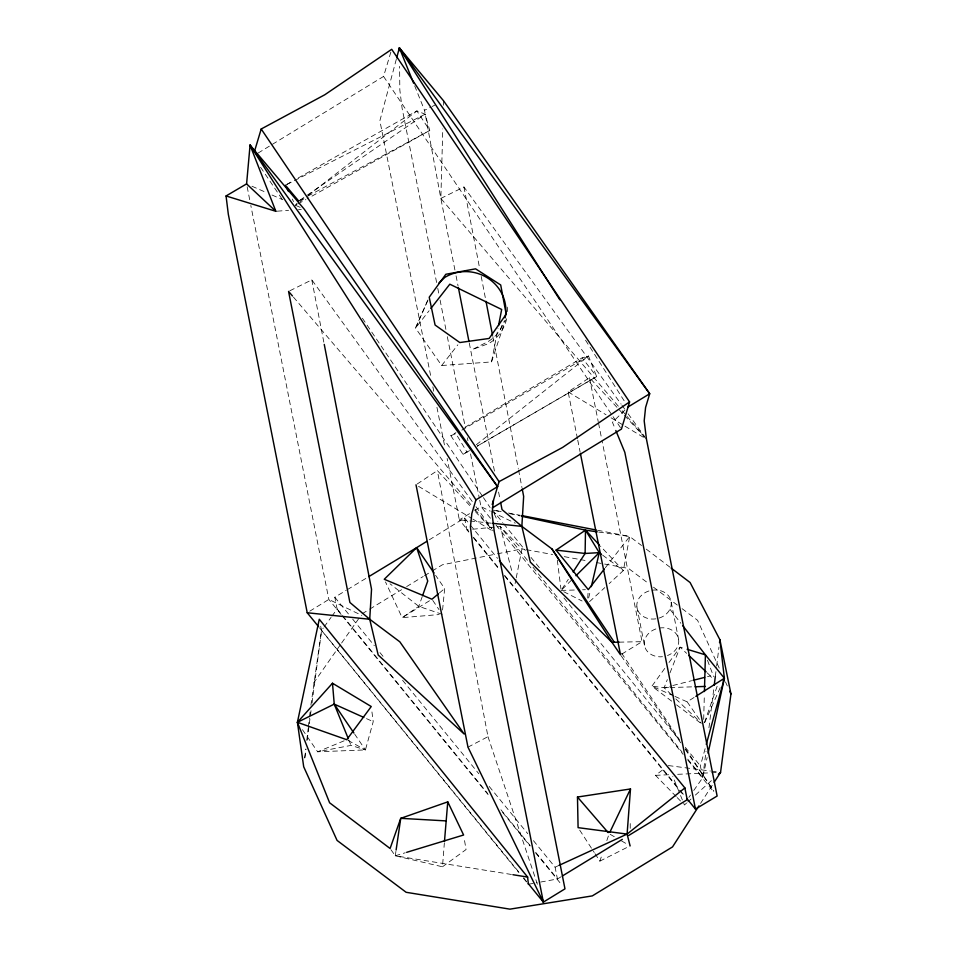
<?xml version="1.0" encoding="UTF-8"?>
<svg xmlns="http://www.w3.org/2000/svg" width="957" height="957" viewBox="0 0 957 957"><rect width="100%" height="100%" fill="white"/><g stroke="black" fill="none" stroke-linecap="round" stroke-linejoin="round"><path stroke-width="0.72" stroke-dasharray="4.79 3.59" d="M630.22 828.367L630.256 822.53M454.922 270.006L440.842 198.422L442.78 128.908M443.438 105.246L443.558 100.808L441.021 102.064M703.682 719.413L704.352 694.459M587.718 598.041L588.28 589.632M390.946 849.708L395.277 855.797L442.469 866.791L444.347 843.105M442.577 610.004L444.658 588.555L435.602 575.313M304.721 757.956L305.75 749.152M306.778 740.359L308.154 728.624M308.321 727.164L309.35 718.372M309.53 716.901L310.212 711.039M310.893 705.165L321.552 630.448L320.703 626.249M693.753 790.47L702.725 777.718L706.015 751.293M708.946 727.798L713.874 688.155M715.334 676.408L716.422 667.603M716.614 666.132L718.982 647.04M304.852 757.86L306.025 748.972M307.185 740.084L309.123 725.262M309.314 723.779L311.264 708.97M312.042 703.048L321.552 630.448L323.275 628.067M511.433 874.471L395.277 855.797L396.114 850.031M597.551 530.262L629.682 536.482L623.342 570.563L609.166 583.603M427.468 300.929L415.541 328.084L441.679 365.514L491.515 361.925L497.999 328.418M515.093 583.603L515.955 579.26M516.242 577.813L521.972 548.887L500.212 526.577L495.87 526.996M687.724 759.116L702.725 777.718L707.127 757.537M588.675 597.993L590.325 590.9M396.306 59.286L379.869 120.785L431.117 378.075M702.725 777.718L700.392 765.911L705.907 745.802M302.46 729.677L317.64 751.783L365.418 749.917L373.218 721.662L371.783 710.656M258.127 153.036L383.566 76.44L391.7 49.309M491.515 361.925L505.428 320.045M595.027 853.692L599.872 861.133L602.192 854.278M606.834 840.581L609.154 833.726L615.315 837.303M704.496 722.487L717.212 686.061M422.276 596.498L418.795 606.355L402.131 617.66L385.492 581.916M500.308 329.651L502.76 323.227M671.587 694.842L664.134 687.736L667.328 679.626M669.996 672.855L680.128 647.147L685.75 648.858M428.018 299.9L415.541 328.084L429.071 310.762M704.711 722.595L720.214 687.664M700.548 803.413L713.348 783.532M561.926 589.177L568.314 579.32M313.477 683.178L340.776 644.228M341.625 643.008L359.545 617.456M688.849 797.42L690.476 795.1M664.732 668.429L651.908 686.169L671.85 701.278M669.003 662.519L680.128 647.147L686.612 653.32M324.148 626.883L331.074 617.361M331.935 616.176L337.139 609.035L334.794 597.24L346.135 590.373M297.053 203.207L295.402 205.372L298.943 202.621M441.679 365.514L457.853 344.807M605.374 567.68L629.682 536.482L641.525 545.514M562.178 589.356L572.776 578.865M624.945 410.027L612.456 422.312L615.267 429.143M589.524 601.654L604.8 587.61M686.6 803.007L684.411 804.993L672.783 776.438M687.7 802.026L690.99 799.059M695.368 795.1L711.793 780.254M439.371 593.005L444.658 588.555M476.335 444.73L588.495 356.04L596.654 376.603L477.268 446.141M300.127 201.7L307.197 196.197M308.381 195.276L416.893 110.916L425.147 114.194L429.753 130.463L307.149 198.817M676.144 796.523L655.485 775.337L664.84 768.232M442.469 866.791L466.059 849.553L464.097 837.913M299.936 200.192L306.073 195.982M307.305 195.132L425.147 114.194L285.401 185.203M417.192 484.003L437.349 470.581L471.334 507.234M577.454 438.653L568.135 391.903L589.476 377.68L623.462 414.333M674.96 696.421L687.162 701.852L694.615 697.139M429.274 539.832L464.576 517.988L469.289 523.754M429.49 600.769L402.131 617.66L439.191 614.55M309.769 611.188L328.837 599.429L361.806 615.423M621.811 654.086L642.051 641.657L602.037 440.746M469.54 513.658L459.36 519.866L468.798 531.434M474.624 510.548L480.988 506.66L490.223 511.11M362.105 613.796L368.469 609.908M369.737 609.13L401.569 589.691M406.665 586.581L423.221 576.485M424.489 575.707L430.865 571.819M432.133 571.042L442.325 564.821L495.905 554.103M561.257 876.66L557.429 878.993L538.552 882.426M347.391 589.608L367.548 577.394M469.564 450.627L463.032 454.336L450.843 435.662L455.951 432.636M464.875 427.348L582.155 357.846L588.495 356.04L458.463 432.109M463.032 454.336L468.176 451.345M477.16 446.118L596.654 376.603L582.155 357.846M286.681 184.474L293.129 180.837M298.285 177.918L416.893 110.916L429.753 130.463L306.575 196.807M298.01 203.913L305.845 199.546M298.704 201.042L305.259 197.513M467.973 747.154L487.986 736.675L437.349 470.581M599.872 861.133L630.101 845.88M618.33 406.211L440.842 198.422L424.525 110.294L430.865 107.136M432.133 106.502L434.669 105.234M289.863 290.772L311.803 279.875L472.495 501.863M440.842 198.422L463.942 186.986L621.129 404.141M533.444 840.653L555.096 867.186L559.175 865.307M344.101 740.814L317.64 751.783L351.016 745.395L365.418 749.917L354.76 734.258M450.843 435.662L455.891 433.605L466.992 452.123M395.277 855.797L405.242 852.771M673.608 695.823L651.908 686.169L664.134 687.736L671.371 685.894M672.807 685.523L691.612 680.726M707.522 676.659L710.417 675.917L712.678 679.303M497.353 553.816L521.972 548.887L524.891 549.426M528.396 884.28L537.104 882.689M464.576 517.988L466.92 529.795L471.263 529.377M472.71 529.233L494.422 527.14M277.255 211.186L288.595 210.301M298.512 209.535L301.335 209.32M655.485 775.337L671.754 774.596M677.664 774.321L710.202 772.825M711.685 772.754L716.123 772.55M664.134 687.736L668.56 687.604M670.032 687.557L693.622 686.803M561.125 590.409L576.844 589.955M582.562 589.787L585.421 589.703M619.143 642.159L642.051 641.657M491.336 523.192L459.36 519.866L447.134 458.475M668.345 765.564L710.405 771.019M711.852 771.21L716.207 771.773M598.759 532.056L629.682 536.482M526.35 549.689L552.62 554.51M564.295 556.651L578.877 559.319M580.337 559.594L587.634 560.922M596.39 562.537L628.486 568.422L648.738 583.626M501.181 511.6L492.412 509.902L502.772 522.654M508.478 513.012L520.165 515.285M493.872 510.225L501.145 511.804M509.866 513.706L520.046 515.919M442.158 614.298L418.795 606.355L390.013 583.782M251.954 186.232L266.68 192.68M272.039 195.025L282.746 199.714M296.144 205.576L300.163 207.334M366.495 718.635L373.218 721.662M491.539 511.744L515.261 523.192M563.745 591.737L582.095 601.008M347.989 740.395L365.418 749.917M621.476 840.88L627.636 844.457M568.135 391.903L606.032 414.752M611.08 417.802L623.713 425.422M624.981 426.188L646.453 439.131L627.062 416.427M418.532 486.323L471.586 518.311M472.854 519.077L494.326 532.032M602.707 555.204L623.342 570.563L600.434 546.112M653.499 587.203L677.317 605.087M682.078 608.664L697.569 620.292L719.413 668.512M676.539 704.831L701.17 723.504M646.262 549.127L669.948 567.178M707.163 672.843L710.417 675.917M675.845 698.897L701.397 723.253M677.185 797.576L682.341 802.875M624.466 415.422L644.456 436.978M475.33 511.54L493.322 530.956M622.206 410.744L626.093 415.29M293.428 297.089L473.942 508.191M474.911 509.327L491.408 528.623M490.439 518.239L480.988 506.66L479.541 499.339M496.097 525.178L683.119 754.367M687.844 760.157L714.293 792.563M470.222 524.914L497.532 558.362M473.524 537.224L499.973 569.618M504.698 575.396L679.41 789.417M680.355 790.578L684.135 795.207M466.92 529.795L468.798 532.104M473.5 537.87L499.865 570.169M504.578 575.935L684.387 796.284M334.794 597.24L348.922 614.538M352.69 619.155L374.343 645.688M379.989 652.614L384.69 658.38M402.586 680.295L478.835 773.746M489.194 786.427L527.797 833.726M337.139 609.035L341.84 614.813M342.785 615.961L487.771 793.616M500.942 809.766L530.13 845.533M535.776 852.46L557.429 878.993L555.096 867.186M341.111 614.478L328.837 599.429L250.818 205.456M342.056 615.638L490.355 797.396M502.64 812.445L530.022 846.012M535.693 852.962L562.142 885.381M319.506 627.804L519.747 873.179M523.527 877.808L526.362 881.277M321.552 630.448L518.945 872.688M523.67 878.478L526.506 881.959M503.705 523.802L525.357 550.454M531.003 557.405L541.351 570.145M563.936 597.946L679.685 740.431M685.332 747.381L700.392 765.911M527.403 560.3L500.212 526.577L512.485 573.626M533.025 567.274L682.102 752.142M669.912 609.238L680.846 623.27M622.002 405.349L624.622 408.974M628.115 413.795L644.707 436.715M475.988 506.696L491.707 528.408M687.162 701.852L699.435 719.425M621.237 655.844L680.953 743.158M685.164 749.307L713.755 791.116M432.755 600.386L439.024 609.657M383.566 76.44L612.265 415.458M613.09 416.702L621.44 429.071M260.579 167.26L282.279 199.427M362.404 318.214L482.591 496.384M483.429 497.628L490.104 507.521M621.667 653.224L679.769 740.156M685.583 748.853L713.802 791.068M579.703 830.138L594.225 852.448M585.54 340.178L624.861 401.916M292.28 199.068L293.524 201.592M494.219 513.753L497.807 521.445M725.478 681.91L727.296 685.93M348.779 739.893L351.016 745.395M414.68 85.855L424.525 110.294M707.474 660.27L713.623 676.563M487.986 736.675L538.157 886.565M671.204 602.204L678.609 639.396M589.476 377.68L598.233 421.678M598.532 423.15L601.738 439.275M577.741 440.112L580.074 451.8M436.607 282.506L402.084 108.165L399.823 89.862L399.595 66.368M437.768 288.368L438.928 294.23M440.088 300.091L445.89 329.387M447.338 336.708L465.329 427.552M467.351 437.804L467.937 440.734M470.545 453.917L479.254 497.867M432.863 386.843L433.736 391.234M436.942 407.311L444.802 446.775M636.872 606.858L644.432 645.209A17.334 14.415 -11.1 0 0 662.471 656.717M456.07 275.843L458.08 286.071M469.277 343.049L494.566 471.61M498.585 492.054L500.021 499.363M247.157 186.759L249.956 201.054M463.942 186.986L479.505 267.637M481.204 276.429L485.45 298.428M492.807 336.553L518.287 468.523M518.562 469.983L521.96 487.58M311.803 279.875L323.968 342.929M557.321 560.18L560.946 588.974M506.624 318.777A41.175 39.333 16.7 0 1 489.015 343.431L472.256 349.604L488.214 341.529A39.452 37.682 16.7 0 0 504.375 320.667M507.258 307.113A41.175 39.333 16.7 0 1 507.449 311.575M659.265 628.067A17.334 14.415 -11.1 0 1 678.25 637.829A17.334 14.415 -11.1 0 1 667.508 655.533M644.42 645.209A17.334 14.415 -11.1 0 1 657.973 628.33M652.124 590.23A17.334 14.427 -11.2 0 1 670.965 600.769A17.334 14.427 -11.2 0 1 658.655 618.234M655.952 618.832A17.334 14.427 -11.2 0 1 636.991 607.731A17.334 14.427 -11.2 0 1 650.76 590.481"/><path stroke-width="1.44" d="M704.436 691.528L705.417 654.839L682.664 625.603M292.459 295.952L288.571 291.418L349.903 602.479L369.725 619.263L399.823 641.812L464.133 734.007L378.194 655.031L369.725 619.263L371.531 589.273L324.256 344.4M580.361 453.259L620.543 654.863L611.978 642.314L530.322 562.13L521.852 526.362L523.658 496.384L522.247 489.051M630.101 845.88L627.098 834.085L630.496 788.963L577.478 797.037L578.088 827.649L627.098 834.085L684.877 787.934L499.41 560.67M444.455 841.622L447.768 801.858L400.744 818.331L390.085 848.488L329.615 802.791L297.412 722.308L319.279 619.263L527.618 877.079L528.396 884.28M318.561 626.644L307.221 612.755L228.316 214.26L226.055 195.97L275.843 211.294L246.595 183.888L250.064 145.129L304.17 209.093L497.568 486.646L475.94 499.853L471.825 513.598L470.425 526.936L472.698 545.239L543.361 902.116L564.977 888.85L494.326 532.032L492.065 513.73L493.453 500.391M714.233 685.224L715.334 676.408M719.532 642.637L719.891 639.707L690.093 582.526L671.132 568.075M714.149 782.288L720.561 772.347L730.945 693.957L719.891 639.707L724.389 678.262L708.072 753.219M396.114 850.031L400.744 818.331L446.094 820.903M498.561 325.5L501.671 309.47L449.814 284.193L430.877 308.441M591.318 586.653L599.261 552.644L585.505 530.154L521.505 516.23M396.688 57.863L399.368 47.85L443.558 100.808L649.707 393.746L645.58 407.491L644.193 420.841L646.453 439.131L717.128 796.033L695.464 809.084L686.97 798.676M706.29 744.367L724.389 678.262L705.417 654.839L687.15 649.289M254.347 151.84L261.201 129.004L324.758 94.779L391.7 49.309L629.574 401.94L621.44 429.071L492.209 507.988M492.221 504.483L499.075 481.634L562.632 447.421L629.574 401.94M422.779 595.087L427.743 581.019L416.666 547.631L426.75 541.399M723.205 680.953L724.389 678.262L695.847 696.349M609.776 832.411L630.496 788.963M698.945 805.902L672.532 846.909L592.311 895.896L509.937 909.15L406.139 892.295L337.067 840.425L303.692 766.748L297.412 722.308L332.486 683.238L371.244 706.529L346.745 739.713L297.412 722.308L334.244 704.125L363.804 717.427M573.123 571.939L585.11 553.457L585.505 530.154L597.276 531.841M604.477 568.829L588.28 589.632L556.065 550.108L585.505 530.154L599.441 545.047M575.958 575.719L599.261 552.644L601.558 554.342M433.952 572.908L416.666 547.631L384.247 579.26L431.966 599.226L438.318 593.89M438.868 283.033L444.921 277.339A39.452 37.682 16.7 0 1 488.572 278.631A39.452 37.682 16.7 0 1 505.081 317.903M718.36 774.321L720.561 772.347M628.067 406.964L649.707 393.746L399.368 47.85L399.404 50.697M562.525 875.882L622.325 839.361M628.689 835.473L687.21 799.741L684.877 787.934M368.804 576.628L416.666 547.631M226.055 195.97L246.595 183.888M559.175 865.307L627.098 834.085M406.665 852.328L463.607 835.006L447.768 801.858M693.059 680.355L704.627 677.4M599.261 552.644L585.11 553.457L556.065 550.108M695.093 686.767L705.417 686.432M619.143 642.159L611.978 642.314L551.95 548.923L521.852 526.362L502.03 509.591L500.595 502.281M492.783 523.347L521.852 526.362M307.221 612.755L369.725 619.263M512.904 874.71L527.618 877.079M521.625 515.56L596.091 529.987M688.777 655.366L706.087 671.814M577.478 797.037L608.197 832.614M298.704 201.042L285.401 185.203L288.524 191.508M528.252 883.598L543.361 902.116L542.416 899.293M275.843 211.294L250.064 145.129L497.568 486.646M332.486 683.238L334.244 704.125L353.934 733.05M261.201 129.004L499.075 481.634M551.95 548.923L614.203 642.051M559.857 299.852L399.368 47.85L413.58 83.139M250.064 145.129L475.94 499.853M543.361 902.116L467.973 747.154L416.008 484.792M729.724 691.277L730.945 693.957M615.829 430.506L624.825 452.338L695.464 809.084M334.244 704.125L348.228 738.517M458.367 287.531L468.99 341.589M486.012 301.359L492.52 335.082M506.193 314.219L489.135 338.455L459.803 342.546L435.088 325.033L429.215 297.22L445.842 274.276L475.581 268.833L500.702 284.971L506.193 314.219"/></g></svg>
